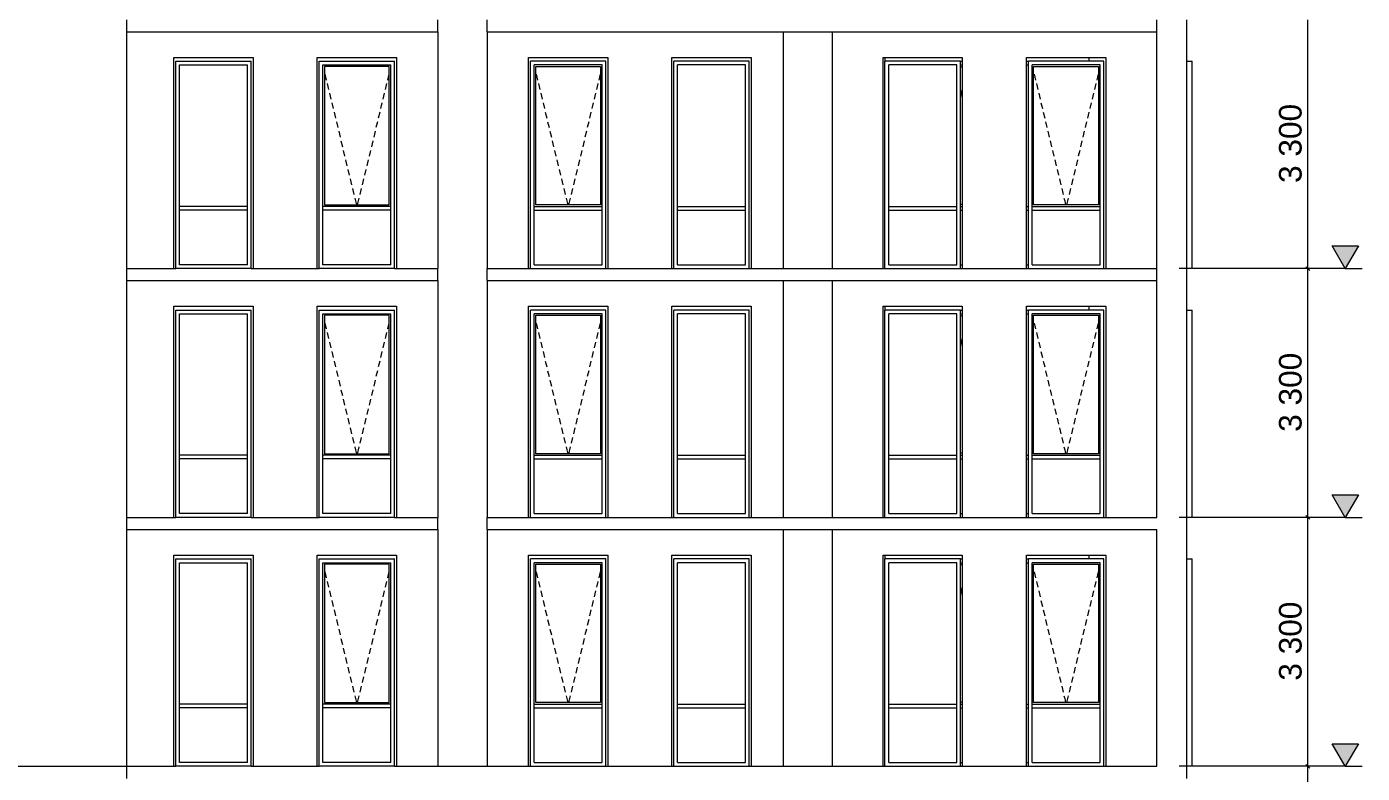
# Model space of a CAD drawing. Header units: millimetres. Extents: x 1499747 to 4230374, y -28481 to 441852.
# Drawn here: x 2546771 to 2564473, y -8739 to 1161 of the extents above; entities that cross this region are included whole.
import ezdxf
from ezdxf.xclip import XClip

# ---------------------------------------------------------------- set-up
doc = ezdxf.new("R2010")
doc.units = ezdxf.units.MM
doc.header["$MEASUREMENT"] = 0
doc.header["$XCLIPFRAME"] = 0
for name, color, linetype, lineweight in [('3 Разрез_22_Витражные окна_Ном._пера__1_Ном._пера__7', 7, 'Continuous', 18), ('3 Разрез_22_Витражные окна_Ном._пера__74_Ном._пера__255', 255, 'Continuous', 18), ('3 Разрез_22_Витражные окна_Ном._пера__92_Ном._пера__233', 233, 'Continuous', 18), ('3 Разрез_22_Конструктив - Колонны_Ном._пера__8_Ном._пера__12', 12, 'Continuous', 18), ('3 Разрез_22_Конструктив - Перекрытия_Ном._пера__1_Ном._пера__7', 7, 'Continuous', 18), ('3 Разрез_22_Конструктив - Стены Ненесущие Газоблок_Ном._пера__87_Ном._пера__251', 251, 'Continuous', 18), ('3 Разрез_22_Окна Archicad_Ном._пера__87_Ном._пера__251', 251, 'Continuous', 18), ('3 Разрез_22_Размер - Общий_Ном._пера__1_Ном._пера__7', 7, 'Continuous', 18)]:
    doc.layers.add(name, color=color, linetype=linetype, lineweight=lineweight)
doc.layers.add('Чертеж и Рисунок', color=7, linetype='Continuous')
doc.styles.add('СГЕНЕРИР_СТИЛЬ_2', font='arial.ttf')

# ---------------------------------------------------------------- blocks, each defined once
blk = doc.blocks.new('Чертеж_3_22', base_point=(1450000, 29700))
at = {"layer": '3 Разрез_22_Размер - Общий_Ном._пера__1_Ном._пера__7', "linetype": 'Continuous'}
for points in [[(1458045, 25628), (1458219, 25928), (1457871, 25928)], [(1458045, 22328), (1458219, 22628), (1457871, 22628)], [(1458045, 19028), (1458219, 19328), (1457871, 19328)]]:
    blk.add_hatch(color=256, dxfattribs=at).paths.add_polyline_path(points)
at = {"layer": '3 Разрез_22_Витражные окна_Ном._пера__1_Ном._пера__7', "linetype": 'Continuous'}
for p, q in [((1442545, 28378), (1443545, 28378)), ((1442545, 27928), (1442545, 28378)), ((1442595, 28328), (1443495, 28328)), ((1442595, 27928), (1442595, 28328)), ((1443495, 27928), (1443495, 28328)), ((1443545, 27928), (1443545, 28378)), ((1444444, 28378), (1445444, 28378)), ((1444444, 27928), (1444444, 28378)), ((1444494, 28328), (1445394, 28328)), ((1444494, 27928), (1444494, 28328)), ((1445394, 27928), (1445394, 28328)), ((1445444, 27928), (1445444, 28378)), ((1447245, 27928), (1447245, 28378)), ((1448245, 28378), (1447245, 28378)), ((1447295, 27928), (1447295, 28328)), ((1448195, 28328), (1447295, 28328)), ((1448195, 27928), (1448195, 28328)), ((1448245, 27928), (1448245, 28378)), ((1449145, 27928), (1449145, 28378)), ((1450145, 28378), (1449145, 28378)), ((1449195, 27928), (1449195, 28328)), ((1450095, 28328), (1449195, 28328)), ((1450095, 27928), (1450095, 28328)), ((1450145, 27928), (1450145, 28378)), ((1451944, 27928), (1451944, 28378)), ((1452944, 28378), (1451944, 28378)), ((1451994, 27928), (1451994, 28328)), ((1452894, 28328), (1451994, 28328)), ((1452894, 27928), (1452894, 28328)), ((1452944, 27928), (1452944, 28378)), ((1452944, 28378), (1452969, 28378)), ((1452944, 28328), (1452969, 28328)), ((1453819, 28378), (1453844, 28378)), ((1453819, 28328), (1453844, 28328)), ((1453844, 27928), (1453844, 28378)), ((1454844, 28378), (1453844, 28378)), ((1453894, 27928), (1453894, 28328)), ((1454794, 28328), (1453894, 28328)), ((1454794, 27928), (1454794, 28328)), ((1454844, 27928), (1454844, 28378)), ((1455945, 28378), (1456015, 28378)), ((1456015, 28028), (1456015, 28378)), ((1444514, 28308), (1444514, 26473)), ((1445374, 28308), (1444514, 28308)), ((1445374, 26473), (1445374, 28308)), ((1447315, 26473), (1447315, 28308)), ((1447315, 28308), (1448175, 28308)), ((1448175, 28308), (1448175, 26473)), ((1452944, 28303), (1452969, 28303)), ((1453914, 26473), (1453914, 28308)), ((1453914, 28308), (1454774, 28308)), ((1454774, 28308), (1454774, 26473)), ((1456015, 26628), (1456015, 28028)), ((1442545, 26428), (1442545, 27928)), ((1442595, 26453), (1442595, 27928)), ((1443495, 26453), (1443495, 27928)), ((1443545, 26428), (1443545, 27928)), ((1444444, 26428), (1444444, 27928)), ((1444494, 26453), (1444494, 27928)), ((1445394, 26453), (1445394, 27928)), ((1445444, 26428), (1445444, 27928)), ((1447245, 26428), (1447245, 27928)), ((1447295, 26453), (1447295, 27928)), ((1448195, 26453), (1448195, 27928)), ((1448245, 26428), (1448245, 27928)), ((1449145, 26428), (1449145, 27928)), ((1449195, 26453), (1449195, 27928)), ((1450095, 26453), (1450095, 27928)), ((1450145, 26428), (1450145, 27928)), ((1451944, 26428), (1451944, 27928)), ((1451994, 26453), (1451994, 27928)), ((1452894, 26453), (1452894, 27928)), ((1452944, 26428), (1452944, 27928)), ((1453844, 26428), (1453844, 27928)), ((1453894, 26453), (1453894, 27928)), ((1454794, 26453), (1454794, 27928)), ((1454844, 26428), (1454844, 27928)), ((1456015, 26428), (1456015, 26628)), ((1442545, 25628), (1442545, 26428)), ((1442595, 26428), (1442595, 26453)), ((1443495, 26453), (1442595, 26453)), ((1442595, 26403), (1442595, 26428)), ((1442595, 25678), (1442595, 26403)), ((1443495, 26403), (1442595, 26403)), ((1443495, 26428), (1443495, 26453)), ((1443495, 26403), (1443495, 26428)), ((1443495, 25678), (1443495, 26403)), ((1443545, 25628), (1443545, 26428)), ((1444444, 25628), (1444444, 26428)), ((1444494, 26428), (1444494, 26453)), ((1445394, 26453), (1444494, 26453)), ((1444494, 26403), (1444494, 26428)), ((1444494, 25678), (1444494, 26403)), ((1445394, 26403), (1444494, 26403)), ((1444514, 26473), (1445374, 26473)), ((1445394, 26428), (1445394, 26453)), ((1445394, 26403), (1445394, 26428)), ((1445394, 25678), (1445394, 26403)), ((1445444, 25628), (1445444, 26428)), ((1447245, 25628), (1447245, 26428)), ((1447295, 26428), (1447295, 26453)), ((1447295, 26453), (1448195, 26453)), ((1447295, 26403), (1447295, 26428)), ((1447295, 25678), (1447295, 26403)), ((1447295, 26403), (1448195, 26403)), ((1448175, 26473), (1447315, 26473)), ((1448195, 26428), (1448195, 26453)), ((1448195, 26403), (1448195, 26428)), ((1448195, 25678), (1448195, 26403)), ((1448245, 25628), (1448245, 26428)), ((1449145, 25628), (1449145, 26428)), ((1449195, 26428), (1449195, 26453)), ((1449195, 26453), (1450095, 26453)), ((1449195, 26403), (1449195, 26428)), ((1449195, 25678), (1449195, 26403)), ((1449195, 26403), (1450095, 26403)), ((1450095, 26428), (1450095, 26453)), ((1450095, 26403), (1450095, 26428)), ((1450095, 25678), (1450095, 26403)), ((1450145, 25628), (1450145, 26428)), ((1451944, 25628), (1451944, 26428)), ((1451994, 26428), (1451994, 26453)), ((1451994, 26453), (1452894, 26453)), ((1451994, 26403), (1451994, 26428)), ((1451994, 25678), (1451994, 26403)), ((1451994, 26403), (1452894, 26403)), ((1452894, 26428), (1452894, 26453)), ((1452894, 26403), (1452894, 26428)), ((1452894, 25678), (1452894, 26403)), ((1452969, 26478), (1452944, 26478)), ((1452944, 26453), (1452969, 26453)), ((1452944, 25628), (1452944, 26428)), ((1452944, 26403), (1452969, 26403)), ((1453819, 26453), (1453844, 26453)), ((1453819, 26403), (1453844, 26403)), ((1453844, 25628), (1453844, 26428)), ((1453894, 26428), (1453894, 26453)), ((1453894, 26453), (1454794, 26453)), ((1453894, 26403), (1453894, 26428)), ((1453894, 25678), (1453894, 26403)), ((1453894, 26403), (1454794, 26403)), ((1454774, 26473), (1453914, 26473)), ((1454794, 26428), (1454794, 26453)), ((1454794, 26403), (1454794, 26428)), ((1454794, 25678), (1454794, 26403)), ((1454844, 25628), (1454844, 26428)), ((1456015, 25628), (1456015, 26428)), ((1443495, 25678), (1442595, 25678)), ((1445394, 25678), (1444494, 25678)), ((1447295, 25678), (1448195, 25678)), ((1449195, 25678), (1450095, 25678)), ((1451994, 25678), (1452894, 25678)), ((1452944, 25678), (1452969, 25678)), ((1453819, 25678), (1453844, 25678)), ((1453894, 25678), (1454794, 25678)), ((1443545, 25628), (1442545, 25628)), ((1445444, 25628), (1444444, 25628)), ((1447245, 25628), (1448245, 25628)), ((1449145, 25628), (1450145, 25628)), ((1451944, 25628), (1452944, 25628)), ((1453844, 25628), (1454844, 25628)), ((1456015, 25628), (1455945, 25628)), ((1442545, 25078), (1443545, 25078)), ((1442545, 24628), (1442545, 25078)), ((1442595, 25028), (1443495, 25028)), ((1442595, 24628), (1442595, 25028)), ((1443495, 24628), (1443495, 25028)), ((1443545, 24628), (1443545, 25078)), ((1444444, 25078), (1445444, 25078)), ((1444444, 24628), (1444444, 25078)), ((1444494, 25028), (1445394, 25028)), ((1444494, 24628), (1444494, 25028)), ((1444514, 25008), (1444514, 23173)), ((1445374, 25008), (1444514, 25008)), ((1445374, 23173), (1445374, 25008)), ((1445394, 24628), (1445394, 25028)), ((1445444, 24628), (1445444, 25078)), ((1447245, 24628), (1447245, 25078)), ((1448245, 25078), (1447245, 25078)), ((1447295, 24628), (1447295, 25028)), ((1448195, 25028), (1447295, 25028)), ((1447315, 23173), (1447315, 25008)), ((1447315, 25008), (1448175, 25008)), ((1448175, 25008), (1448175, 23173)), ((1448195, 24628), (1448195, 25028)), ((1448245, 24628), (1448245, 25078)), ((1449145, 24628), (1449145, 25078)), ((1450145, 25078), (1449145, 25078)), ((1449195, 24628), (1449195, 25028)), ((1450095, 25028), (1449195, 25028)), ((1450095, 24628), (1450095, 25028)), ((1450145, 24628), (1450145, 25078)), ((1451944, 24628), (1451944, 25078)), ((1452944, 25078), (1451944, 25078)), ((1451994, 24628), (1451994, 25028)), ((1452894, 25028), (1451994, 25028)), ((1452894, 24628), (1452894, 25028)), ((1452944, 24628), (1452944, 25078)), ((1452944, 25078), (1452969, 25078)), ((1452944, 25028), (1452969, 25028)), ((1452944, 25003), (1452969, 25003)), ((1453819, 25078), (1453844, 25078)), ((1453819, 25028), (1453844, 25028)), ((1453844, 24628), (1453844, 25078)), ((1454844, 25078), (1453844, 25078)), ((1453894, 24628), (1453894, 25028)), ((1454794, 25028), (1453894, 25028)), ((1453914, 23173), (1453914, 25008)), ((1453914, 25008), (1454774, 25008)), ((1454774, 25008), (1454774, 23173)), ((1454794, 24628), (1454794, 25028)), ((1454844, 24628), (1454844, 25078)), ((1455945, 25078), (1456015, 25078)), ((1456015, 24728), (1456015, 25078)), ((1442545, 23128), (1442545, 24628)), ((1442595, 23153), (1442595, 24628)), ((1443495, 23153), (1443495, 24628)), ((1443545, 23128), (1443545, 24628)), ((1444444, 23128), (1444444, 24628)), ((1444494, 23153), (1444494, 24628)), ((1445394, 23153), (1445394, 24628)), ((1445444, 23128), (1445444, 24628)), ((1447245, 23128), (1447245, 24628)), ((1447295, 23153), (1447295, 24628)), ((1448195, 23153), (1448195, 24628)), ((1448245, 23128), (1448245, 24628)), ((1449145, 23128), (1449145, 24628)), ((1449195, 23153), (1449195, 24628)), ((1450095, 23153), (1450095, 24628)), ((1450145, 23128), (1450145, 24628)), ((1451944, 23128), (1451944, 24628)), ((1451994, 23153), (1451994, 24628)), ((1452894, 23153), (1452894, 24628)), ((1452944, 23128), (1452944, 24628)), ((1453844, 23128), (1453844, 24628)), ((1453894, 23153), (1453894, 24628)), ((1454794, 23153), (1454794, 24628)), ((1454844, 23128), (1454844, 24628)), ((1456015, 23328), (1456015, 24728)), ((1456015, 23128), (1456015, 23328)), ((1442545, 22328), (1442545, 23128)), ((1442595, 23128), (1442595, 23153)), ((1443495, 23153), (1442595, 23153)), ((1442595, 23103), (1442595, 23128)), ((1442595, 22378), (1442595, 23103)), ((1443495, 23103), (1442595, 23103)), ((1443495, 23128), (1443495, 23153)), ((1443495, 23103), (1443495, 23128)), ((1443495, 22378), (1443495, 23103)), ((1443545, 22328), (1443545, 23128)), ((1444444, 22328), (1444444, 23128)), ((1444494, 23128), (1444494, 23153)), ((1445394, 23153), (1444494, 23153)), ((1444494, 23103), (1444494, 23128)), ((1444494, 22378), (1444494, 23103)), ((1445394, 23103), (1444494, 23103)), ((1444514, 23173), (1445374, 23173)), ((1445394, 23128), (1445394, 23153)), ((1445394, 23103), (1445394, 23128)), ((1445394, 22378), (1445394, 23103)), ((1445444, 22328), (1445444, 23128)), ((1447245, 22328), (1447245, 23128)), ((1447295, 23128), (1447295, 23153)), ((1447295, 23153), (1448195, 23153)), ((1447295, 23103), (1447295, 23128)), ((1447295, 22378), (1447295, 23103)), ((1447295, 23103), (1448195, 23103)), ((1448175, 23173), (1447315, 23173)), ((1448195, 23128), (1448195, 23153)), ((1448195, 23103), (1448195, 23128)), ((1448195, 22378), (1448195, 23103)), ((1448245, 22328), (1448245, 23128)), ((1449145, 22328), (1449145, 23128)), ((1449195, 23128), (1449195, 23153)), ((1449195, 23153), (1450095, 23153)), ((1449195, 23103), (1449195, 23128)), ((1449195, 22378), (1449195, 23103)), ((1449195, 23103), (1450095, 23103)), ((1450095, 23128), (1450095, 23153)), ((1450095, 23103), (1450095, 23128)), ((1450095, 22378), (1450095, 23103)), ((1450145, 22328), (1450145, 23128)), ((1451944, 22328), (1451944, 23128)), ((1451994, 23128), (1451994, 23153)), ((1451994, 23153), (1452894, 23153)), ((1451994, 23103), (1451994, 23128)), ((1451994, 22378), (1451994, 23103)), ((1451994, 23103), (1452894, 23103)), ((1452894, 23128), (1452894, 23153)), ((1452894, 23103), (1452894, 23128)), ((1452894, 22378), (1452894, 23103)), ((1452969, 23178), (1452944, 23178)), ((1452944, 23153), (1452969, 23153)), ((1452944, 22328), (1452944, 23128)), ((1452944, 23103), (1452969, 23103)), ((1453819, 23153), (1453844, 23153)), ((1453819, 23103), (1453844, 23103)), ((1453844, 22328), (1453844, 23128)), ((1453894, 23128), (1453894, 23153)), ((1453894, 23153), (1454794, 23153)), ((1453894, 23103), (1453894, 23128)), ((1453894, 22378), (1453894, 23103)), ((1453894, 23103), (1454794, 23103)), ((1454774, 23173), (1453914, 23173)), ((1454794, 23128), (1454794, 23153)), ((1454794, 23103), (1454794, 23128)), ((1454794, 22378), (1454794, 23103)), ((1454844, 22328), (1454844, 23128)), ((1456015, 22328), (1456015, 23128)), ((1443545, 22328), (1442545, 22328)), ((1443495, 22378), (1442595, 22378)), ((1445444, 22328), (1444444, 22328)), ((1445394, 22378), (1444494, 22378)), ((1447245, 22328), (1448245, 22328)), ((1447295, 22378), (1448195, 22378)), ((1449145, 22328), (1450145, 22328)), ((1449195, 22378), (1450095, 22378)), ((1451944, 22328), (1452944, 22328)), ((1451994, 22378), (1452894, 22378)), ((1452944, 22378), (1452969, 22378)), ((1453819, 22378), (1453844, 22378)), ((1453844, 22328), (1454844, 22328)), ((1453894, 22378), (1454794, 22378)), ((1456015, 22328), (1455945, 22328)), ((1442545, 21778), (1443545, 21778)), ((1442545, 21328), (1442545, 21778)), ((1443545, 21328), (1443545, 21778)), ((1444444, 21778), (1445444, 21778)), ((1444444, 21328), (1444444, 21778)), ((1445444, 21328), (1445444, 21778)), ((1447245, 21328), (1447245, 21778)), ((1448245, 21778), (1447245, 21778)), ((1448245, 21328), (1448245, 21778)), ((1449145, 21328), (1449145, 21778)), ((1450145, 21778), (1449145, 21778)), ((1450145, 21328), (1450145, 21778)), ((1451944, 21328), (1451944, 21778)), ((1452944, 21778), (1451944, 21778)), ((1452944, 21328), (1452944, 21778)), ((1452944, 21778), (1452969, 21778)), ((1453819, 21778), (1453844, 21778)), ((1453844, 21328), (1453844, 21778)), ((1454844, 21778), (1453844, 21778)), ((1454844, 21328), (1454844, 21778)), ((1455945, 21778), (1456015, 21778)), ((1456015, 21428), (1456015, 21778)), ((1442595, 21728), (1443495, 21728)), ((1442595, 21328), (1442595, 21728)), ((1443495, 21328), (1443495, 21728)), ((1444494, 21728), (1445394, 21728)), ((1444494, 21328), (1444494, 21728)), ((1444514, 21708), (1444514, 19873)), ((1445374, 21708), (1444514, 21708)), ((1445374, 19873), (1445374, 21708)), ((1445394, 21328), (1445394, 21728)), ((1447295, 21328), (1447295, 21728)), ((1448195, 21728), (1447295, 21728)), ((1447315, 19873), (1447315, 21708)), ((1447315, 21708), (1448175, 21708)), ((1448175, 21708), (1448175, 19873)), ((1448195, 21328), (1448195, 21728)), ((1449195, 21328), (1449195, 21728)), ((1450095, 21728), (1449195, 21728)), ((1450095, 21328), (1450095, 21728)), ((1451994, 21328), (1451994, 21728)), ((1452894, 21728), (1451994, 21728)), ((1452894, 21328), (1452894, 21728)), ((1452944, 21728), (1452969, 21728)), ((1452944, 21703), (1452969, 21703)), ((1453819, 21728), (1453844, 21728)), ((1453894, 21328), (1453894, 21728)), ((1454794, 21728), (1453894, 21728)), ((1453914, 19873), (1453914, 21708)), ((1453914, 21708), (1454774, 21708)), ((1454774, 21708), (1454774, 19873)), ((1454794, 21328), (1454794, 21728)), ((1456015, 20028), (1456015, 21428)), ((1442545, 19828), (1442545, 21328)), ((1442595, 19853), (1442595, 21328)), ((1443495, 19853), (1443495, 21328)), ((1443545, 19828), (1443545, 21328)), ((1444444, 19828), (1444444, 21328)), ((1444494, 19853), (1444494, 21328)), ((1445394, 19853), (1445394, 21328)), ((1445444, 19828), (1445444, 21328)), ((1447245, 19828), (1447245, 21328)), ((1447295, 19853), (1447295, 21328)), ((1448195, 19853), (1448195, 21328)), ((1448245, 19828), (1448245, 21328)), ((1449145, 19828), (1449145, 21328)), ((1449195, 19853), (1449195, 21328)), ((1450095, 19853), (1450095, 21328)), ((1450145, 19828), (1450145, 21328)), ((1451944, 19828), (1451944, 21328)), ((1451994, 19853), (1451994, 21328)), ((1452894, 19853), (1452894, 21328)), ((1452944, 19828), (1452944, 21328)), ((1453844, 19828), (1453844, 21328)), ((1453894, 19853), (1453894, 21328)), ((1454794, 19853), (1454794, 21328)), ((1454844, 19828), (1454844, 21328)), ((1456015, 19828), (1456015, 20028)), ((1442545, 19028), (1442545, 19828)), ((1442595, 19828), (1442595, 19853)), ((1443495, 19853), (1442595, 19853)), ((1442595, 19803), (1442595, 19828)), ((1443495, 19828), (1443495, 19853)), ((1443495, 19803), (1443495, 19828)), ((1443545, 19028), (1443545, 19828)), ((1444444, 19028), (1444444, 19828)), ((1444494, 19828), (1444494, 19853)), ((1445394, 19853), (1444494, 19853)), ((1444494, 19803), (1444494, 19828)), ((1444514, 19873), (1445374, 19873)), ((1445394, 19828), (1445394, 19853)), ((1445394, 19803), (1445394, 19828)), ((1445444, 19028), (1445444, 19828)), ((1447245, 19028), (1447245, 19828)), ((1447295, 19828), (1447295, 19853)), ((1447295, 19853), (1448195, 19853)), ((1447295, 19803), (1447295, 19828)), ((1448175, 19873), (1447315, 19873)), ((1448195, 19828), (1448195, 19853)), ((1448195, 19803), (1448195, 19828)), ((1448245, 19028), (1448245, 19828)), ((1449145, 19028), (1449145, 19828)), ((1449195, 19828), (1449195, 19853)), ((1449195, 19853), (1450095, 19853)), ((1449195, 19803), (1449195, 19828)), ((1450095, 19828), (1450095, 19853)), ((1450095, 19803), (1450095, 19828)), ((1450145, 19028), (1450145, 19828)), ((1451944, 19028), (1451944, 19828)), ((1451994, 19828), (1451994, 19853)), ((1451994, 19853), (1452894, 19853)), ((1451994, 19803), (1451994, 19828)), ((1452894, 19828), (1452894, 19853)), ((1452894, 19803), (1452894, 19828)), ((1452969, 19878), (1452944, 19878)), ((1452944, 19853), (1452969, 19853)), ((1452944, 19028), (1452944, 19828)), ((1453819, 19853), (1453844, 19853)), ((1453844, 19028), (1453844, 19828)), ((1453894, 19828), (1453894, 19853)), ((1453894, 19853), (1454794, 19853)), ((1453894, 19803), (1453894, 19828)), ((1454774, 19873), (1453914, 19873)), ((1454794, 19828), (1454794, 19853)), ((1454794, 19803), (1454794, 19828)), ((1454844, 19028), (1454844, 19828)), ((1456015, 19028), (1456015, 19828)), ((1442595, 19078), (1442595, 19803)), ((1443495, 19803), (1442595, 19803)), ((1443495, 19078), (1443495, 19803)), ((1444494, 19078), (1444494, 19803)), ((1445394, 19803), (1444494, 19803)), ((1445394, 19078), (1445394, 19803)), ((1447295, 19078), (1447295, 19803)), ((1447295, 19803), (1448195, 19803)), ((1448195, 19078), (1448195, 19803)), ((1449195, 19078), (1449195, 19803)), ((1449195, 19803), (1450095, 19803)), ((1450095, 19078), (1450095, 19803)), ((1451994, 19078), (1451994, 19803)), ((1451994, 19803), (1452894, 19803)), ((1452894, 19078), (1452894, 19803)), ((1452944, 19803), (1452969, 19803)), ((1453819, 19803), (1453844, 19803)), ((1453894, 19078), (1453894, 19803)), ((1453894, 19803), (1454794, 19803)), ((1454794, 19078), (1454794, 19803)), ((1443545, 19028), (1442545, 19028)), ((1443495, 19078), (1442595, 19078)), ((1445444, 19028), (1444444, 19028)), ((1445394, 19078), (1444494, 19078)), ((1447245, 19028), (1448245, 19028)), ((1447295, 19078), (1448195, 19078)), ((1449145, 19028), (1450145, 19028)), ((1449195, 19078), (1450095, 19078)), ((1451944, 19028), (1452944, 19028)), ((1451994, 19078), (1452894, 19078)), ((1452944, 19078), (1452969, 19078)), ((1453819, 19078), (1453844, 19078)), ((1453844, 19028), (1454844, 19028)), ((1453894, 19078), (1454794, 19078)), ((1456015, 19028), (1455945, 19028))]:
    blk.add_line(p, q, dxfattribs=at)
at = {"layer": '3 Разрез_22_Витражные окна_Ном._пера__74_Ном._пера__255', "linetype": 'Continuous'}
for p, q in [((1452944, 27998), (1452969, 27888)), ((1452944, 24698), (1452969, 24588)), ((1452944, 21398), (1452969, 21288))]:
    blk.add_line(p, q, dxfattribs=at)
at = {"layer": '3 Разрез_22_Витражные окна_Ном._пера__92_Ном._пера__233', "linetype": 'Continuous'}
for p, q in [((1444520, 28206), (1444538, 28128)), ((1445369, 28206), (1445350, 28128)), ((1447320, 28206), (1447339, 28128)), ((1448169, 28206), (1448150, 28128)), ((1453920, 28206), (1453939, 28128)), ((1454769, 28206), (1454750, 28128)), ((1444550, 28080), (1444569, 28002)), ((1445338, 28080), (1445319, 28002)), ((1447351, 28080), (1447369, 28002)), ((1448139, 28080), (1448120, 28002)), ((1453950, 28080), (1453969, 28002)), ((1454738, 28080), (1454720, 28002)), ((1444581, 27954), (1444599, 27876)), ((1444611, 27827), (1444630, 27749)), ((1445277, 27827), (1445258, 27749)), ((1445308, 27954), (1445289, 27876)), ((1447381, 27954), (1447400, 27876)), ((1447412, 27827), (1447430, 27749)), ((1448078, 27827), (1448059, 27749)), ((1448108, 27954), (1448089, 27876)), ((1453981, 27954), (1454000, 27876)), ((1454011, 27827), (1454030, 27749)), ((1454677, 27827), (1454659, 27749)), ((1454708, 27954), (1454689, 27876)), ((1444642, 27701), (1444660, 27623)), ((1445247, 27701), (1445228, 27623)), ((1447442, 27701), (1447461, 27623)), ((1448047, 27701), (1448028, 27623)), ((1454042, 27701), (1454061, 27623)), ((1454647, 27701), (1454628, 27623)), ((1444672, 27574), (1444691, 27497)), ((1444703, 27448), (1444721, 27370)), ((1445186, 27448), (1445167, 27370)), ((1445216, 27574), (1445197, 27497)), ((1447473, 27574), (1447491, 27497)), ((1447503, 27448), (1447522, 27370)), ((1447986, 27448), (1447967, 27370)), ((1448017, 27574), (1447998, 27497)), ((1454072, 27574), (1454091, 27497)), ((1454103, 27448), (1454122, 27370)), ((1454586, 27448), (1454567, 27370)), ((1454616, 27574), (1454598, 27497)), ((1444733, 27322), (1444752, 27244)), ((1445155, 27322), (1445136, 27244)), ((1447534, 27322), (1447552, 27244)), ((1447956, 27322), (1447937, 27244)), ((1454133, 27322), (1454152, 27244)), ((1454555, 27322), (1454537, 27244)), ((1444764, 27195), (1444782, 27118)), ((1445125, 27195), (1445106, 27118)), ((1447564, 27195), (1447583, 27118)), ((1447925, 27195), (1447906, 27118)), ((1454164, 27195), (1454183, 27118)), ((1454525, 27195), (1454506, 27118)), ((1444794, 27069), (1444813, 26991)), ((1444825, 26943), (1444843, 26865)), ((1445064, 26943), (1445045, 26865)), ((1445094, 27069), (1445075, 26991)), ((1447595, 27069), (1447613, 26991)), ((1447625, 26943), (1447644, 26865)), ((1447864, 26943), (1447845, 26865)), ((1447895, 27069), (1447876, 26991)), ((1454194, 27069), (1454213, 26991)), ((1454225, 26943), (1454244, 26865)), ((1454464, 26943), (1454445, 26865)), ((1454494, 27069), (1454476, 26991)), ((1444855, 26816), (1444874, 26738)), ((1445033, 26816), (1445014, 26738)), ((1447656, 26816), (1447674, 26738)), ((1447834, 26816), (1447815, 26738)), ((1454255, 26816), (1454274, 26738)), ((1454433, 26816), (1454415, 26738)), ((1444886, 26690), (1444904, 26612)), ((1444916, 26563), (1444925, 26525)), ((1444972, 26563), (1444963, 26525)), ((1445003, 26690), (1444984, 26612)), ((1447686, 26690), (1447705, 26612)), ((1447717, 26563), (1447726, 26525)), ((1447773, 26563), (1447763, 26525)), ((1447803, 26690), (1447784, 26612)), ((1454286, 26690), (1454305, 26612)), ((1454316, 26563), (1454326, 26525)), ((1454372, 26563), (1454363, 26525)), ((1454403, 26690), (1454384, 26612)), ((1444925, 26525), (1444938, 26473)), ((1444963, 26525), (1444950, 26473)), ((1447726, 26525), (1447739, 26473)), ((1447763, 26525), (1447751, 26473)), ((1454326, 26525), (1454338, 26473)), ((1454363, 26525), (1454350, 26473)), ((1444520, 24906), (1444538, 24828)), ((1445369, 24906), (1445350, 24828)), ((1447320, 24906), (1447339, 24828)), ((1448169, 24906), (1448150, 24828)), ((1453920, 24906), (1453939, 24828)), ((1454769, 24906), (1454750, 24828)), ((1444550, 24780), (1444569, 24702)), ((1444581, 24654), (1444599, 24576)), ((1445308, 24654), (1445289, 24576)), ((1445338, 24780), (1445319, 24702)), ((1447351, 24780), (1447369, 24702)), ((1447381, 24654), (1447400, 24576)), ((1448108, 24654), (1448089, 24576)), ((1448139, 24780), (1448120, 24702)), ((1453950, 24780), (1453969, 24702)), ((1453981, 24654), (1454000, 24576)), ((1454708, 24654), (1454689, 24576)), ((1454738, 24780), (1454720, 24702)), ((1444611, 24527), (1444630, 24449)), ((1445277, 24527), (1445258, 24449)), ((1447412, 24527), (1447430, 24449)), ((1448078, 24527), (1448059, 24449)), ((1454011, 24527), (1454030, 24449)), ((1454677, 24527), (1454659, 24449)), ((1444642, 24401), (1444660, 24323)), ((1444672, 24274), (1444691, 24197)), ((1445216, 24274), (1445197, 24197)), ((1445247, 24401), (1445228, 24323)), ((1447442, 24401), (1447461, 24323)), ((1447473, 24274), (1447491, 24197)), ((1448017, 24274), (1447998, 24197)), ((1448047, 24401), (1448028, 24323)), ((1454042, 24401), (1454061, 24323)), ((1454072, 24274), (1454091, 24197)), ((1454616, 24274), (1454598, 24197)), ((1454647, 24401), (1454628, 24323)), ((1444703, 24148), (1444721, 24070)), ((1445186, 24148), (1445167, 24070)), ((1447503, 24148), (1447522, 24070)), ((1447986, 24148), (1447967, 24070)), ((1454103, 24148), (1454122, 24070)), ((1454586, 24148), (1454567, 24070)), ((1444733, 24022), (1444752, 23944)), ((1445155, 24022), (1445136, 23944)), ((1447534, 24022), (1447552, 23944)), ((1447956, 24022), (1447937, 23944)), ((1454133, 24022), (1454152, 23944)), ((1454555, 24022), (1454537, 23944)), ((1444764, 23895), (1444782, 23818)), ((1444794, 23769), (1444813, 23691)), ((1445094, 23769), (1445075, 23691)), ((1445125, 23895), (1445106, 23818)), ((1447564, 23895), (1447583, 23818)), ((1447595, 23769), (1447613, 23691)), ((1447895, 23769), (1447876, 23691)), ((1447925, 23895), (1447906, 23818)), ((1454164, 23895), (1454183, 23818)), ((1454194, 23769), (1454213, 23691)), ((1454494, 23769), (1454476, 23691)), ((1454525, 23895), (1454506, 23818)), ((1444825, 23643), (1444843, 23565)), ((1445064, 23643), (1445045, 23565)), ((1447625, 23643), (1447644, 23565)), ((1447864, 23643), (1447845, 23565)), ((1454225, 23643), (1454244, 23565)), ((1454464, 23643), (1454445, 23565)), ((1444855, 23516), (1444874, 23438)), ((1444886, 23390), (1444904, 23312)), ((1445003, 23390), (1444984, 23312)), ((1445033, 23516), (1445014, 23438)), ((1447656, 23516), (1447674, 23438)), ((1447686, 23390), (1447705, 23312)), ((1447803, 23390), (1447784, 23312)), ((1447834, 23516), (1447815, 23438)), ((1454255, 23516), (1454274, 23438)), ((1454286, 23390), (1454305, 23312)), ((1454403, 23390), (1454384, 23312)), ((1454433, 23516), (1454415, 23438)), ((1444916, 23263), (1444925, 23225)), ((1444925, 23225), (1444938, 23173)), ((1444963, 23225), (1444950, 23173)), ((1444972, 23263), (1444963, 23225)), ((1447717, 23263), (1447726, 23225)), ((1447726, 23225), (1447739, 23173)), ((1447763, 23225), (1447751, 23173)), ((1447773, 23263), (1447763, 23225)), ((1454316, 23263), (1454326, 23225)), ((1454326, 23225), (1454338, 23173)), ((1454363, 23225), (1454350, 23173)), ((1454372, 23263), (1454363, 23225)), ((1444520, 21606), (1444538, 21528)), ((1445369, 21606), (1445350, 21528)), ((1447320, 21606), (1447339, 21528)), ((1448169, 21606), (1448150, 21528)), ((1453920, 21606), (1453939, 21528)), ((1454769, 21606), (1454750, 21528)), ((1444550, 21480), (1444569, 21402)), ((1445338, 21480), (1445319, 21402)), ((1447351, 21480), (1447369, 21402)), ((1448139, 21480), (1448120, 21402)), ((1453950, 21480), (1453969, 21402)), ((1454738, 21480), (1454720, 21402)), ((1444581, 21354), (1444599, 21276)), ((1445308, 21354), (1445289, 21276)), ((1447381, 21354), (1447400, 21276)), ((1448108, 21354), (1448089, 21276)), ((1453981, 21354), (1454000, 21276)), ((1454708, 21354), (1454689, 21276)), ((1444611, 21227), (1444630, 21149)), ((1444642, 21101), (1444660, 21023)), ((1445247, 21101), (1445228, 21023)), ((1445277, 21227), (1445258, 21149)), ((1447412, 21227), (1447430, 21149)), ((1447442, 21101), (1447461, 21023)), ((1448047, 21101), (1448028, 21023)), ((1448078, 21227), (1448059, 21149)), ((1454011, 21227), (1454030, 21149)), ((1454042, 21101), (1454061, 21023)), ((1454647, 21101), (1454628, 21023)), ((1454677, 21227), (1454659, 21149)), ((1444672, 20974), (1444691, 20897)), ((1445216, 20974), (1445197, 20897)), ((1447473, 20974), (1447491, 20897)), ((1448017, 20974), (1447998, 20897)), ((1454072, 20974), (1454091, 20897)), ((1454616, 20974), (1454598, 20897)), ((1444703, 20848), (1444721, 20770)), ((1444733, 20722), (1444752, 20644)), ((1445155, 20722), (1445136, 20644)), ((1445186, 20848), (1445167, 20770)), ((1447503, 20848), (1447522, 20770)), ((1447534, 20722), (1447552, 20644)), ((1447956, 20722), (1447937, 20644)), ((1447986, 20848), (1447967, 20770)), ((1454103, 20848), (1454122, 20770)), ((1454133, 20722), (1454152, 20644)), ((1454555, 20722), (1454537, 20644)), ((1454586, 20848), (1454567, 20770)), ((1444764, 20595), (1444782, 20518)), ((1445125, 20595), (1445106, 20518)), ((1447564, 20595), (1447583, 20518)), ((1447925, 20595), (1447906, 20518)), ((1454164, 20595), (1454183, 20518)), ((1454525, 20595), (1454506, 20518)), ((1444794, 20469), (1444813, 20391)), ((1445094, 20469), (1445075, 20391)), ((1447595, 20469), (1447613, 20391)), ((1447895, 20469), (1447876, 20391)), ((1454194, 20469), (1454213, 20391)), ((1454494, 20469), (1454476, 20391)), ((1444825, 20343), (1444843, 20265)), ((1444855, 20216), (1444874, 20138)), ((1445033, 20216), (1445014, 20138)), ((1445064, 20343), (1445045, 20265)), ((1447625, 20343), (1447644, 20265)), ((1447656, 20216), (1447674, 20138)), ((1447834, 20216), (1447815, 20138)), ((1447864, 20343), (1447845, 20265)), ((1454225, 20343), (1454244, 20265)), ((1454255, 20216), (1454274, 20138)), ((1454433, 20216), (1454415, 20138)), ((1454464, 20343), (1454445, 20265)), ((1444886, 20090), (1444904, 20012)), ((1445003, 20090), (1444984, 20012)), ((1447686, 20090), (1447705, 20012)), ((1447803, 20090), (1447784, 20012)), ((1454286, 20090), (1454305, 20012)), ((1454403, 20090), (1454384, 20012)), ((1444916, 19963), (1444925, 19925)), ((1444925, 19925), (1444938, 19873)), ((1444963, 19925), (1444950, 19873)), ((1444972, 19963), (1444963, 19925)), ((1447717, 19963), (1447726, 19925)), ((1447726, 19925), (1447739, 19873)), ((1447763, 19925), (1447751, 19873)), ((1447773, 19963), (1447763, 19925)), ((1454316, 19963), (1454326, 19925)), ((1454326, 19925), (1454338, 19873)), ((1454363, 19925), (1454350, 19873)), ((1454372, 19963), (1454363, 19925))]:
    blk.add_line(p, q, dxfattribs=at)
at = {"layer": '3 Разрез_22_Конструктив - Колонны_Ном._пера__8_Ном._пера__12', "linetype": 'Continuous'}
for p, q in [((1441895, 25628), (1441895, 28928)), ((1446019, 28768), (1446019, 28928)), ((1446670, 28768), (1446670, 28928)), ((1455945, 25628), (1455945, 28928)), ((1455545, 25628), (1455545, 28768)), ((1441895, 22328), (1441895, 25628)), ((1446019, 25468), (1446019, 25628)), ((1446670, 25468), (1446670, 25628)), ((1455945, 22328), (1455945, 25628)), ((1455545, 22328), (1455545, 25468)), ((1441895, 19028), (1441895, 22328)), ((1446019, 22168), (1446019, 22328)), ((1446670, 22168), (1446670, 22328)), ((1455945, 19028), (1455945, 22328)), ((1455545, 19028), (1455545, 22168)), ((1440365, 19028), (1441895, 19028)), ((1441895, 18868), (1441895, 19028)), ((1446019, 19028), (1446670, 19028))]:
    blk.add_line(p, q, dxfattribs=at)
at = {"layer": '3 Разрез_22_Конструктив - Перекрытия_Ном._пера__1_Ном._пера__7', "linetype": 'Continuous'}
for p, q in [((1455545, 28768), (1455545, 28928)), ((1450594, 28768), (1451244, 28768)), ((1442520, 25628), (1442545, 25628)), ((1443545, 25628), (1443570, 25628)), ((1444419, 25628), (1444444, 25628)), ((1445444, 25628), (1445469, 25628)), ((1447220, 25628), (1447245, 25628)), ((1448245, 25628), (1448270, 25628)), ((1449119, 25628), (1449145, 25628)), ((1450145, 25628), (1450169, 25628)), ((1450594, 25628), (1451244, 25628)), ((1451919, 25628), (1451944, 25628)), ((1452944, 25628), (1452969, 25628)), ((1453819, 25628), (1453844, 25628)), ((1454844, 25628), (1454869, 25628)), ((1455545, 25468), (1455545, 25628)), ((1450594, 25468), (1451244, 25468)), ((1442520, 22328), (1442545, 22328)), ((1443545, 22328), (1443570, 22328)), ((1444419, 22328), (1444444, 22328)), ((1445444, 22328), (1445469, 22328)), ((1447220, 22328), (1447245, 22328)), ((1448245, 22328), (1448270, 22328)), ((1449119, 22328), (1449145, 22328)), ((1450145, 22328), (1450169, 22328)), ((1450594, 22328), (1451244, 22328)), ((1451919, 22328), (1451944, 22328)), ((1452944, 22328), (1452969, 22328)), ((1453819, 22328), (1453844, 22328)), ((1454844, 22328), (1454869, 22328)), ((1450594, 22168), (1451244, 22168)), ((1441895, 18868), (1441895, 19028)), ((1442520, 19028), (1442545, 19028)), ((1443545, 19028), (1443570, 19028)), ((1444419, 19028), (1444444, 19028)), ((1445444, 19028), (1445469, 19028)), ((1447220, 19028), (1447245, 19028)), ((1448245, 19028), (1448270, 19028)), ((1449119, 19028), (1449145, 19028)), ((1450145, 19028), (1450169, 19028)), ((1450594, 19028), (1451244, 19028)), ((1451919, 19028), (1451944, 19028)), ((1452944, 19028), (1452969, 19028)), ((1453819, 19028), (1453844, 19028)), ((1454844, 19028), (1454869, 19028)), ((1454869, 19028), (1455545, 19028)), ((1455945, 18868), (1455945, 19028))]:
    blk.add_line(p, q, dxfattribs=at)
at = {"layer": '3 Разрез_22_Конструктив - Стены Ненесущие Газоблок_Ном._пера__87_Ном._пера__251', "linetype": 'Continuous'}
for p, q in [((1441895, 28768), (1446019, 28768)), ((1446019, 28768), (1446019, 25628)), ((1446670, 28768), (1446670, 25628)), ((1446670, 28768), (1450594, 28768)), ((1450594, 28768), (1450594, 25628)), ((1451244, 28768), (1451244, 25628)), ((1451244, 28768), (1455545, 28768)), ((1454645, 28428), (1454645, 28378)), ((1441895, 25628), (1442520, 25628)), ((1443570, 25628), (1444419, 25628)), ((1445469, 25628), (1446019, 25628)), ((1446670, 25628), (1447220, 25628)), ((1448270, 25628), (1449119, 25628)), ((1450169, 25628), (1450594, 25628)), ((1451244, 25628), (1451919, 25628)), ((1452969, 25628), (1453819, 25628)), ((1454869, 25628), (1455545, 25628)), ((1441895, 25468), (1446019, 25468)), ((1446019, 25468), (1446019, 22328)), ((1446670, 25468), (1446670, 22328)), ((1446670, 25468), (1450594, 25468)), ((1450594, 25468), (1450594, 22328)), ((1451244, 25468), (1451244, 22328)), ((1451244, 25468), (1455545, 25468)), ((1454645, 25128), (1454645, 25078)), ((1441895, 22328), (1442520, 22328)), ((1443570, 22328), (1444419, 22328)), ((1445469, 22328), (1446019, 22328)), ((1446670, 22328), (1447220, 22328)), ((1448270, 22328), (1449119, 22328)), ((1450169, 22328), (1450594, 22328)), ((1451244, 22328), (1451919, 22328)), ((1452969, 22328), (1453819, 22328)), ((1454869, 22328), (1455545, 22328)), ((1441895, 22168), (1446019, 22168)), ((1446019, 22168), (1446019, 19028)), ((1446670, 22168), (1446670, 19028)), ((1446670, 22168), (1450594, 22168)), ((1450594, 22168), (1450594, 19028)), ((1451244, 22168), (1451244, 19028)), ((1451244, 22168), (1455545, 22168)), ((1454645, 21828), (1454645, 21778)), ((1441895, 19028), (1442520, 19028)), ((1443570, 19028), (1444419, 19028)), ((1445469, 19028), (1446019, 19028)), ((1446670, 19028), (1447220, 19028)), ((1448270, 19028), (1449119, 19028)), ((1450169, 19028), (1450594, 19028)), ((1451244, 19028), (1451919, 19028)), ((1452969, 19028), (1453819, 19028))]:
    blk.add_line(p, q, dxfattribs=at)
at = {"layer": '3 Разрез_22_Окна Archicad_Ном._пера__87_Ном._пера__251', "linetype": 'Continuous'}
for p, q in [((1442520, 28428), (1443570, 28428)), ((1442520, 25628), (1442520, 28428)), ((1443570, 28428), (1443570, 25628)), ((1444419, 28428), (1445469, 28428)), ((1444419, 25628), (1444419, 28428)), ((1445469, 28428), (1445469, 25628)), ((1447220, 28428), (1448270, 28428)), ((1447220, 25628), (1447220, 28428)), ((1448270, 28428), (1448270, 25628)), ((1449119, 28428), (1450169, 28428)), ((1449119, 25628), (1449119, 28428)), ((1450169, 28428), (1450169, 25628)), ((1451919, 28428), (1452969, 28428)), ((1451919, 25628), (1451919, 28428)), ((1451945, 28378), (1451945, 28428)), ((1452969, 28428), (1452969, 25628)), ((1453819, 28428), (1454869, 28428)), ((1453819, 25628), (1453819, 28428)), ((1454869, 28428), (1454869, 25628)), ((1442520, 25128), (1443570, 25128)), ((1442520, 22328), (1442520, 25128)), ((1443570, 25128), (1443570, 22328)), ((1444419, 25128), (1445469, 25128)), ((1444419, 22328), (1444419, 25128)), ((1445469, 25128), (1445469, 22328)), ((1447220, 25128), (1448270, 25128)), ((1447220, 22328), (1447220, 25128)), ((1448270, 25128), (1448270, 22328)), ((1449119, 25128), (1450169, 25128)), ((1449119, 22328), (1449119, 25128)), ((1450169, 25128), (1450169, 22328)), ((1451919, 25128), (1452969, 25128)), ((1451919, 22328), (1451919, 25128)), ((1451945, 25078), (1451945, 25128)), ((1452969, 25128), (1452969, 22328)), ((1453819, 25128), (1454869, 25128)), ((1453819, 22328), (1453819, 25128)), ((1454869, 25128), (1454869, 22328)), ((1442520, 21828), (1443570, 21828)), ((1442520, 19028), (1442520, 21828)), ((1443570, 21828), (1443570, 19028)), ((1444419, 21828), (1445469, 21828)), ((1444419, 19028), (1444419, 21828)), ((1445469, 21828), (1445469, 19028)), ((1447220, 21828), (1448270, 21828)), ((1447220, 19028), (1447220, 21828)), ((1448270, 21828), (1448270, 19028)), ((1449119, 21828), (1450169, 21828)), ((1449119, 19028), (1449119, 21828)), ((1450169, 21828), (1450169, 19028)), ((1451919, 21828), (1452969, 21828)), ((1451919, 19028), (1451919, 21828)), ((1451945, 21778), (1451945, 21828)), ((1452969, 21828), (1452969, 19028)), ((1453819, 21828), (1454869, 21828)), ((1453819, 19028), (1453819, 21828)), ((1454869, 21828), (1454869, 19028))]:
    blk.add_line(p, q, dxfattribs=at)
at = {"layer": '3 Разрез_22_Размер - Общий_Ном._пера__1_Ном._пера__7', "linetype": 'Continuous'}
for p, q in [((1457548, 25628), (1457548, 28928)), ((1458045, 25628), (1457871, 25928)), ((1457871, 25928), (1458219, 25928)), ((1458219, 25928), (1458045, 25628)), ((1458045, 25628), (1455845, 25628)), ((1457595, 25628), (1455845, 25628)), ((1457595, 25628), (1455845, 25628)), ((1457523, 25653), (1457573, 25603)), ((1457523, 25653), (1457573, 25603)), ((1457548, 22328), (1457548, 25628)), ((1458045, 25628), (1458270, 25628)), ((1458045, 22328), (1457871, 22628)), ((1457871, 22628), (1458219, 22628)), ((1458219, 22628), (1458045, 22328)), ((1458045, 22328), (1455845, 22328)), ((1457595, 22328), (1455845, 22328)), ((1457595, 22328), (1455845, 22328)), ((1457523, 22353), (1457573, 22303)), ((1457523, 22353), (1457573, 22303)), ((1457548, 19028), (1457548, 22328)), ((1458045, 22328), (1458270, 22328)), ((1458045, 19028), (1457871, 19328)), ((1457871, 19328), (1458219, 19328)), ((1458219, 19328), (1458045, 19028)), ((1458045, 19028), (1455845, 19028)), ((1457595, 19028), (1455845, 19028)), ((1457595, 19028), (1455845, 19028)), ((1457523, 19053), (1457573, 19003)), ((1457523, 19053), (1457573, 19003)), ((1457548, 14078), (1457548, 19028)), ((1458045, 19028), (1458270, 19028))]:
    blk.add_line(p, q, dxfattribs=at)
at = {"layer": '3 Разрез_22_Размер - Общий_Ном._пера__1_Ном._пера__7', "linetype": 'Continuous', "char_height": 300, "attachment_point": 7, "rotation": 90, "style": 'СГЕНЕРИР_СТИЛЬ_2'}
for insert in [(1457470, 26763), (1457470, 23463), (1457470, 20163)]:
    blk.add_mtext('\\A1;{\\pql;\\fArial|b0|i0|c204|p0;\\W1.000000;3\xa0300}', dxfattribs=dict(at, insert=insert))

msp = doc.modelspace()

# ---------------------------------------------------------------- block references
at = {"layer": 'Чертеж и Рисунок', "linetype": 'Continuous'}
ref = msp.add_blockref('Чертеж_3_22', (2556202.85824, 2025.38887), dxfattribs=at)
XClip(ref).set_block_clipping_path([(1408000, 0), (1492000, 59400.0000000006)])

doc.saveas('drawing.dxf')
